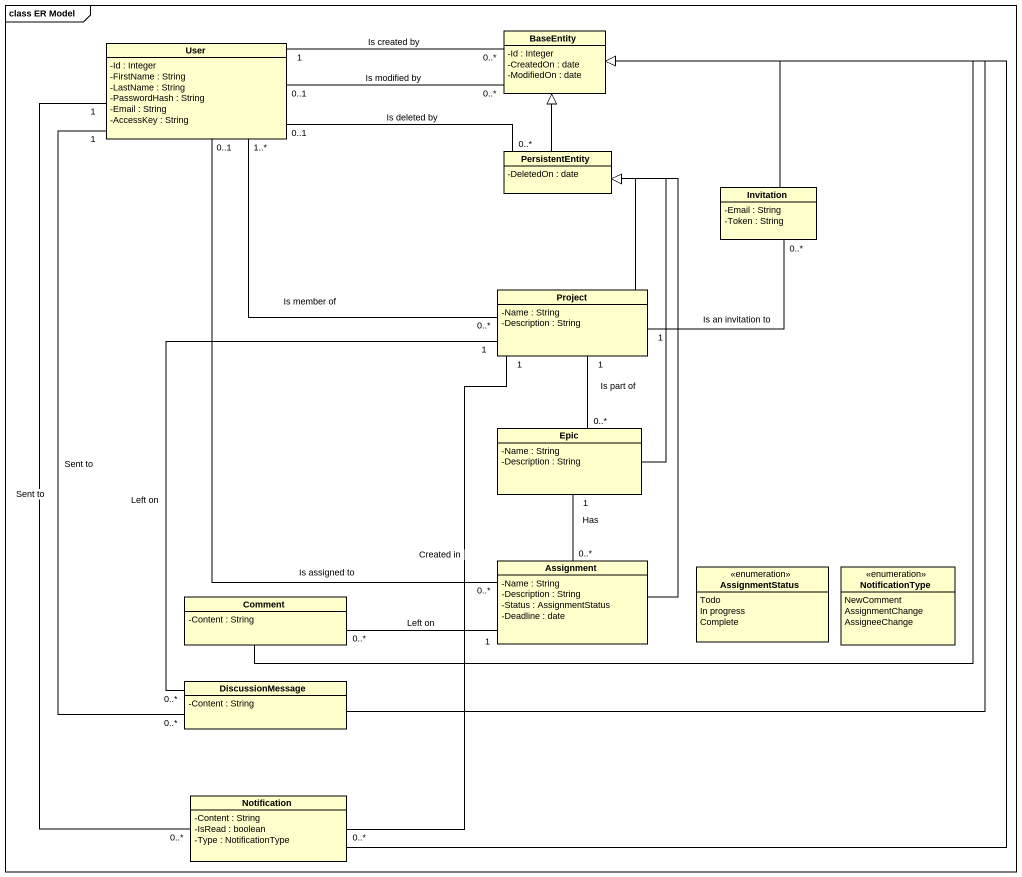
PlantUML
@startuml
mainframe class ER Model
hide circle
hide empty members
skinparam classAttributeIconSize 0
class User {
  -Id : Integer
  -FirstName : String
  -LastName : String
  -PasswordHash : String
  -Email : String
  -AccessKey : String
}
class BaseEntity {
  -Id : Integer
  -CreatedOn : date
  -ModifiedOn : date
}
class PersistentEntity {
  -DeletedOn : date
}
class Invitation {
  -Email : String
  -Token : String
}
class Project {
  -Name : String
  -Description : String
}
class Epic {
  -Name : String
  -Description : String
}
class Assignment {
  -Name : String
  -Description : String
  -Status : AssignmentStatus
  -Deadline : date
}
enum AssignmentStatus {
  Todo
  In progress
  Complete
}
enum NotificationType {
  NewComment
  AssignmentChange
  AssigneeChange
}
class Comment {
  -Content : String
}
class DiscussionMessage {
  -Content : String
}
class Notification {
  -Content : String
  -IsRead : boolean
  -Type : NotificationType
}
User "1..*" -- "0..*" Project : Is member of
User "0..1" -- "0..*" Assignment : Is assigned to
BaseEntity "0..*" -left- "1" User : Is created by
BaseEntity "0..*" -left- "0..1" User : Is modified by
PersistentEntity "0..*" -left- "0..1" User : Is deleted by
PersistentEntity -up-|> BaseEntity
Invitation -up-|> BaseEntity
Invitation "0..*" -left- "1" Project : Is an invitation to
Project -up-|> PersistentEntity
Epic -up-|> PersistentEntity
Epic "0..*" -up- "1" Project : Is part of
Assignment -up-|> PersistentEntity
Assignment "0..*" -up- "1" Epic : Has
Comment -up-|> BaseEntity
Comment "0..*" -right- "1" Assignment : Left on
DiscussionMessage "0..*" -up- "1" User : Sent to
DiscussionMessage -up-|> BaseEntity
DiscussionMessage "0..*" -up- "1" Project : Left on
Notification "0..*" -up- "1" User : Sent to
Notification -up-|> BaseEntity
Notification "0..*" -up- "1" Project : Created in
@enduml
